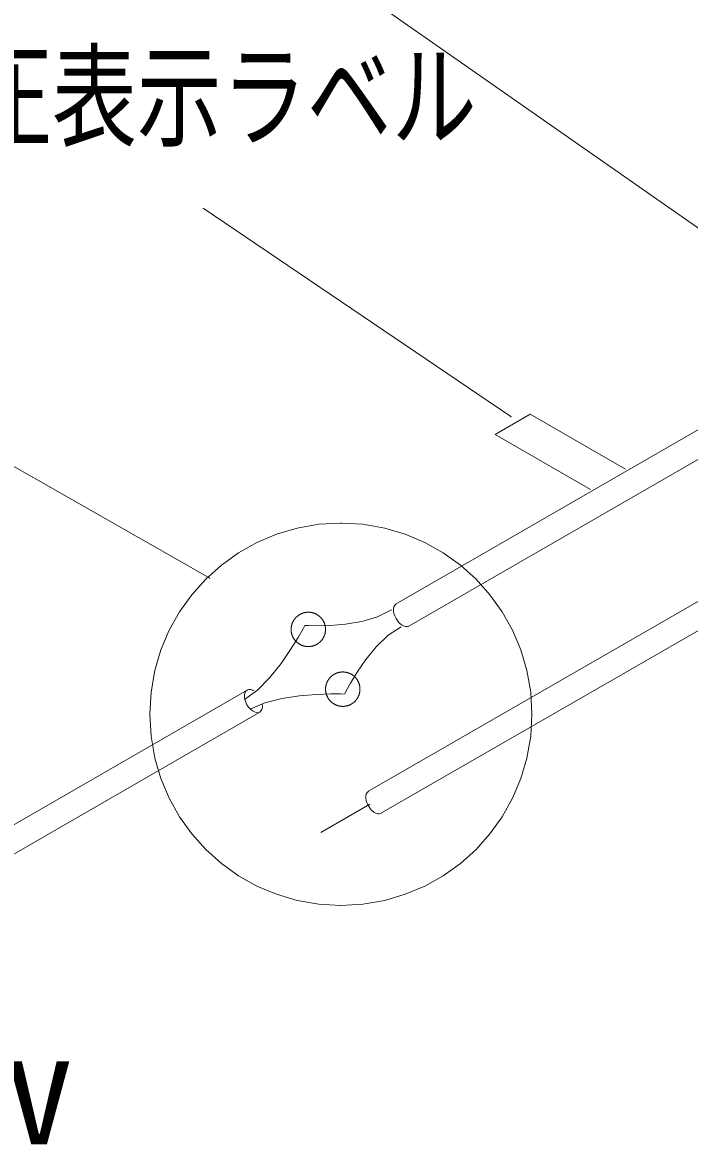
# Model space of a CAD drawing. Units: millimetres on the paper. Extents: x -305 to 305, y -152 to 152.
# Drawn here: x -224.52 to -205.21, y 41.99 to 74.73 of the extents above; entities that cross this region are included whole.
import ezdxf
from ezdxf.enums import TextEntityAlignment as Align

# ---------------------------------------------------------------- set-up
doc = ezdxf.new("R2010")
doc.units = ezdxf.units.MM
doc.layers.add('0-0_PV', color=7, linetype='Continuous', lineweight=9)
doc.styles.add('ＭＳ ゴシック', font='')
doc.styles.get('ＭＳ ゴシック').set_extended_font_data('MS Gothic')

msp = doc.modelspace()

# ---------------------------------------------------------------- linework, layer by layer
at = {"layer": '0-0_PV'}
for p, q in [((-200.558, 65.703), (-223.597, 81.804)), ((-190.523, 71.273), (-213.7, 57.901)), ((-213.331, 57.26), (-189.716, 70.869)), ((-210.374, 63.32), (-219.29, 69.353)), ((-185.865, 68.944), (-214.522, 52.473)), ((-214.129, 51.85), (-185.089, 68.555)), ((-219.101, 58.641), (-232.362, 66.2)), ((-218.019, 55.407), (-227.575, 49.89)), ((-217.651, 54.767), (-227.214, 49.246)), ((-215.882, 51.282), (-214.459, 52.106))]:
    msp.add_line(p, q, dxfattribs=at)
for points in [[(-207.055, 61.802), (-209.814, 63.394), (-210.831, 62.808), (-208.073, 61.214)], [(-215.3, 60.241), (-215.939, 60.204), (-216.57, 60.094), (-217.164, 59.919), (-217.735, 59.678), (-218.267, 59.38), (-218.763, 59.025), (-219.215, 58.619), (-219.62, 58.167), (-219.975, 57.672), (-220.273, 57.14), (-220.514, 56.569), (-220.69, 55.975), (-220.799, 55.344), (-220.836, 54.706)], [(-209.766, 54.706), (-209.802, 55.344), (-209.912, 55.975), (-210.087, 56.569), (-210.329, 57.14), (-210.627, 57.672), (-210.982, 58.167), (-211.387, 58.619), (-211.839, 59.025), (-212.335, 59.38), (-212.867, 59.678), (-213.437, 59.919), (-214.032, 60.094), (-214.662, 60.204), (-215.3, 60.241)], [(-216.204, 57.657), (-216.212, 57.658), (-216.22, 57.658), (-216.228, 57.658), (-216.236, 57.659), (-216.243, 57.659), (-216.243, 57.659), (-216.251, 57.659), (-216.259, 57.658), (-216.267, 57.658), (-216.275, 57.658), (-216.282, 57.657), (-216.29, 57.656), (-216.298, 57.656), (-216.306, 57.655), (-216.314, 57.654), (-216.321, 57.653), (-216.329, 57.651), (-216.337, 57.65), (-216.344, 57.648), (-216.352, 57.647), (-216.36, 57.645), (-216.367, 57.643), (-216.375, 57.641), (-216.382, 57.639), (-216.39, 57.637), (-216.397, 57.635), (-216.405, 57.632), (-216.412, 57.63), (-216.419, 57.627), (-216.427, 57.624), (-216.434, 57.621), (-216.441, 57.618), (-216.448, 57.615), (-216.455, 57.612), (-216.462, 57.608), (-216.469, 57.605), (-216.476, 57.601), (-216.483, 57.598), (-216.49, 57.594)], [(-213.837, 57.724), (-214.236, 57.522), (-214.694, 57.389), (-215.166, 57.312), (-215.61, 57.277), (-215.982, 57.269), (-216.237, 57.274), (-216.332, 57.279)], [(-215.926, 57.545), (-215.932, 57.55), (-215.939, 57.555), (-215.945, 57.559), (-215.951, 57.564), (-215.957, 57.569), (-215.964, 57.573), (-215.97, 57.577), (-215.977, 57.582), (-215.984, 57.586), (-215.99, 57.59), (-215.997, 57.594), (-216.004, 57.597), (-216.011, 57.601), (-216.018, 57.605), (-216.025, 57.608), (-216.032, 57.612), (-216.039, 57.615), (-216.046, 57.618), (-216.053, 57.621), (-216.06, 57.624), (-216.068, 57.627), (-216.075, 57.629), (-216.082, 57.632), (-216.09, 57.635), (-216.097, 57.637), (-216.105, 57.639), (-216.112, 57.641), (-216.12, 57.643), (-216.127, 57.645), (-216.135, 57.647), (-216.143, 57.648), (-216.15, 57.65), (-216.158, 57.651), (-216.166, 57.653), (-216.173, 57.654), (-216.181, 57.655), (-216.189, 57.656), (-216.197, 57.656), (-216.204, 57.657)], [(-213.7, 57.901), (-213.738, 57.867), (-213.763, 57.82), (-213.775, 57.763), (-213.775, 57.697), (-213.763, 57.625), (-213.738, 57.55), (-213.7, 57.475)], [(-216.694, 57.374), (-216.698, 57.367), (-216.701, 57.36), (-216.704, 57.352), (-216.707, 57.345), (-216.71, 57.338), (-216.712, 57.331), (-216.715, 57.323), (-216.718, 57.316), (-216.72, 57.308), (-216.722, 57.301), (-216.724, 57.293), (-216.726, 57.286), (-216.728, 57.278), (-216.73, 57.271), (-216.732, 57.263), (-216.733, 57.255), (-216.734, 57.248), (-216.736, 57.24), (-216.737, 57.232), (-216.738, 57.224), (-216.739, 57.217), (-216.74, 57.209), (-216.74, 57.201), (-216.741, 57.193), (-216.741, 57.185), (-216.742, 57.178), (-216.742, 57.17), (-216.742, 57.162), (-216.742, 57.162), (-216.742, 57.154), (-216.742, 57.146), (-216.741, 57.139), (-216.741, 57.131), (-216.74, 57.123), (-216.74, 57.115), (-216.739, 57.107), (-216.738, 57.1), (-216.737, 57.092), (-216.736, 57.084)], [(-216.49, 57.594), (-216.497, 57.59), (-216.504, 57.586), (-216.51, 57.582), (-216.517, 57.577), (-216.523, 57.573), (-216.53, 57.569), (-216.536, 57.564), (-216.542, 57.559), (-216.549, 57.555), (-216.555, 57.55), (-216.561, 57.545), (-216.567, 57.54), (-216.573, 57.535), (-216.579, 57.53), (-216.584, 57.524), (-216.59, 57.519), (-216.596, 57.514), (-216.601, 57.508), (-216.606, 57.502), (-216.612, 57.497), (-216.617, 57.491), (-216.622, 57.485), (-216.627, 57.479), (-216.632, 57.473), (-216.637, 57.467), (-216.642, 57.461), (-216.646, 57.454), (-216.651, 57.448), (-216.655, 57.442), (-216.66, 57.435), (-216.664, 57.429), (-216.668, 57.422), (-216.672, 57.415), (-216.676, 57.408), (-216.68, 57.402), (-216.684, 57.395), (-216.687, 57.388), (-216.691, 57.381), (-216.694, 57.374)], [(-215.763, 57.293), (-215.765, 57.301), (-215.767, 57.308), (-215.77, 57.316), (-215.772, 57.323), (-215.775, 57.331), (-215.778, 57.338), (-215.78, 57.345), (-215.783, 57.352), (-215.786, 57.36), (-215.79, 57.367), (-215.793, 57.374), (-215.796, 57.381), (-215.8, 57.388), (-215.803, 57.395), (-215.807, 57.402), (-215.811, 57.408), (-215.815, 57.415), (-215.819, 57.422), (-215.823, 57.428), (-215.827, 57.435), (-215.832, 57.441), (-215.836, 57.448), (-215.841, 57.454), (-215.845, 57.46), (-215.85, 57.467), (-215.855, 57.473), (-215.86, 57.479), (-215.865, 57.485), (-215.87, 57.491), (-215.875, 57.496), (-215.881, 57.502), (-215.886, 57.508), (-215.892, 57.513), (-215.897, 57.519), (-215.903, 57.524), (-215.909, 57.53), (-215.914, 57.535), (-215.92, 57.54), (-215.926, 57.545)], [(-215.775, 56.993), (-215.772, 57.001), (-215.77, 57.008), (-215.767, 57.016), (-215.765, 57.023), (-215.763, 57.031), (-215.761, 57.038), (-215.759, 57.046), (-215.757, 57.053), (-215.756, 57.061), (-215.754, 57.069), (-215.753, 57.076), (-215.752, 57.084), (-215.75, 57.092), (-215.749, 57.1), (-215.749, 57.107), (-215.748, 57.115), (-215.747, 57.123), (-215.747, 57.131), (-215.746, 57.139), (-215.746, 57.146), (-215.746, 57.154), (-215.746, 57.162), (-215.746, 57.17), (-215.746, 57.178), (-215.746, 57.185), (-215.747, 57.193), (-215.747, 57.201), (-215.748, 57.209), (-215.749, 57.217), (-215.749, 57.224), (-215.75, 57.232), (-215.752, 57.24), (-215.753, 57.248), (-215.754, 57.255), (-215.756, 57.263), (-215.757, 57.271), (-215.759, 57.278), (-215.761, 57.286), (-215.763, 57.293)], [(-213.7, 57.475), (-213.653, 57.404), (-213.6, 57.344), (-213.544, 57.297), (-213.487, 57.264), (-213.431, 57.246), (-213.379, 57.244), (-213.331, 57.26)], [(-218.088, 55.134), (-217.715, 55.401), (-217.359, 55.765), (-217.034, 56.174), (-216.756, 56.579), (-216.538, 56.93), (-216.397, 57.177), (-216.347, 57.271)], [(-216.736, 57.084), (-216.735, 57.076), (-216.733, 57.069), (-216.732, 57.061), (-216.73, 57.053), (-216.728, 57.046), (-216.726, 57.038), (-216.724, 57.031), (-216.722, 57.023), (-216.72, 57.016), (-216.718, 57.008), (-216.715, 57.001), (-216.713, 56.993), (-216.71, 56.986), (-216.707, 56.979), (-216.704, 56.971), (-216.701, 56.964), (-216.698, 56.957), (-216.695, 56.95), (-216.691, 56.943), (-216.688, 56.936), (-216.684, 56.929), (-216.68, 56.922), (-216.676, 56.915), (-216.673, 56.908), (-216.668, 56.902), (-216.664, 56.895), (-216.66, 56.889), (-216.656, 56.882), (-216.651, 56.876), (-216.647, 56.869), (-216.642, 56.863), (-216.637, 56.857), (-216.632, 56.851), (-216.627, 56.845), (-216.622, 56.839), (-216.617, 56.833), (-216.612, 56.827), (-216.607, 56.821), (-216.601, 56.816)], [(-215.957, 56.755), (-215.951, 56.759), (-215.944, 56.764), (-215.938, 56.769), (-215.932, 56.774), (-215.926, 56.779), (-215.92, 56.784), (-215.914, 56.789), (-215.908, 56.794), (-215.903, 56.799), (-215.897, 56.805), (-215.891, 56.81), (-215.886, 56.816), (-215.88, 56.821), (-215.875, 56.827), (-215.87, 56.833), (-215.865, 56.839), (-215.86, 56.845), (-215.855, 56.851), (-215.85, 56.857), (-215.845, 56.863), (-215.841, 56.869), (-215.836, 56.876), (-215.832, 56.882), (-215.827, 56.889), (-215.823, 56.895), (-215.819, 56.902), (-215.815, 56.909), (-215.811, 56.915), (-215.807, 56.922), (-215.803, 56.929), (-215.8, 56.936), (-215.796, 56.943), (-215.793, 56.95), (-215.79, 56.957), (-215.786, 56.964), (-215.783, 56.971), (-215.78, 56.979), (-215.778, 56.986), (-215.775, 56.993)], [(-213.556, 57.235), (-213.931, 56.991), (-214.274, 56.661), (-214.577, 56.29), (-214.83, 55.923), (-215.023, 55.605), (-215.146, 55.381), (-215.189, 55.296)], [(-216.601, 56.816), (-216.596, 56.81), (-216.59, 56.804), (-216.585, 56.799), (-216.579, 56.794), (-216.573, 56.789), (-216.567, 56.783), (-216.561, 56.778), (-216.555, 56.773), (-216.549, 56.769), (-216.543, 56.764), (-216.536, 56.759), (-216.53, 56.755), (-216.524, 56.75), (-216.517, 56.746), (-216.51, 56.742), (-216.504, 56.738), (-216.497, 56.733), (-216.49, 56.73), (-216.484, 56.726), (-216.477, 56.722), (-216.47, 56.718), (-216.463, 56.715), (-216.456, 56.712), (-216.449, 56.708), (-216.441, 56.705), (-216.434, 56.702), (-216.427, 56.699), (-216.42, 56.696), (-216.412, 56.694), (-216.405, 56.691), (-216.397, 56.689), (-216.39, 56.686), (-216.382, 56.684), (-216.375, 56.682), (-216.367, 56.68), (-216.36, 56.678), (-216.352, 56.676), (-216.344, 56.675), (-216.337, 56.673)], [(-216.337, 56.673), (-216.329, 56.672), (-216.321, 56.67), (-216.314, 56.669), (-216.306, 56.668), (-216.298, 56.667), (-216.29, 56.667), (-216.282, 56.666), (-216.275, 56.665), (-216.267, 56.665), (-216.259, 56.665), (-216.251, 56.664), (-216.243, 56.664)], [(-216.243, 56.664), (-216.236, 56.664), (-216.228, 56.665), (-216.22, 56.665), (-216.212, 56.665), (-216.204, 56.666), (-216.197, 56.667), (-216.189, 56.667), (-216.181, 56.668), (-216.173, 56.669), (-216.166, 56.67), (-216.158, 56.672), (-216.15, 56.673), (-216.142, 56.675), (-216.135, 56.676), (-216.127, 56.678), (-216.12, 56.68), (-216.112, 56.682), (-216.104, 56.684), (-216.097, 56.686), (-216.09, 56.689), (-216.082, 56.691), (-216.075, 56.694), (-216.067, 56.696), (-216.06, 56.699), (-216.053, 56.702), (-216.046, 56.705), (-216.039, 56.708), (-216.031, 56.712), (-216.024, 56.715), (-216.017, 56.719), (-216.01, 56.722), (-216.004, 56.726), (-215.997, 56.73), (-215.99, 56.734), (-215.983, 56.738), (-215.977, 56.742), (-215.97, 56.746), (-215.964, 56.75), (-215.957, 56.755)], [(-215.714, 55.602), (-215.712, 55.609), (-215.709, 55.617), (-215.706, 55.624), (-215.703, 55.631), (-215.7, 55.638), (-215.696, 55.645), (-215.693, 55.652), (-215.689, 55.659), (-215.685, 55.666), (-215.682, 55.673), (-215.678, 55.68), (-215.678, 55.68)], [(-215.678, 55.68), (-215.674, 55.686), (-215.67, 55.693), (-215.666, 55.7), (-215.661, 55.706), (-215.657, 55.713), (-215.653, 55.719), (-215.648, 55.726), (-215.643, 55.732), (-215.639, 55.738), (-215.634, 55.744), (-215.629, 55.75), (-215.624, 55.756), (-215.619, 55.762), (-215.613, 55.768), (-215.608, 55.774), (-215.603, 55.779), (-215.597, 55.785), (-215.592, 55.79), (-215.586, 55.796), (-215.58, 55.801), (-215.574, 55.806), (-215.568, 55.811), (-215.562, 55.816), (-215.556, 55.821), (-215.55, 55.826), (-215.544, 55.831), (-215.538, 55.836), (-215.531, 55.84), (-215.525, 55.844), (-215.518, 55.849), (-215.512, 55.853), (-215.505, 55.857), (-215.498, 55.861), (-215.492, 55.865), (-215.485, 55.869), (-215.478, 55.872), (-215.471, 55.876), (-215.464, 55.879), (-215.457, 55.883)], [(-215.457, 55.883), (-215.45, 55.886), (-215.442, 55.889), (-215.435, 55.892), (-215.428, 55.895), (-215.421, 55.898), (-215.413, 55.901), (-215.406, 55.903), (-215.398, 55.906), (-215.391, 55.908), (-215.384, 55.91), (-215.376, 55.912), (-215.368, 55.914), (-215.361, 55.916), (-215.353, 55.918), (-215.346, 55.919), (-215.338, 55.921), (-215.33, 55.922), (-215.322, 55.924), (-215.315, 55.925), (-215.307, 55.926), (-215.299, 55.927), (-215.291, 55.927), (-215.284, 55.928), (-215.276, 55.929), (-215.268, 55.929), (-215.26, 55.929), (-215.252, 55.929), (-215.245, 55.929), (-215.237, 55.929), (-215.229, 55.929), (-215.221, 55.929), (-215.213, 55.928), (-215.205, 55.928), (-215.198, 55.927), (-215.19, 55.926), (-215.182, 55.925), (-215.174, 55.924), (-215.167, 55.923), (-215.159, 55.922)], [(-215.159, 55.922), (-215.151, 55.92), (-215.144, 55.919), (-215.136, 55.917), (-215.128, 55.916), (-215.121, 55.914), (-215.113, 55.912), (-215.106, 55.909), (-215.098, 55.907), (-215.091, 55.905), (-215.083, 55.902), (-215.076, 55.9), (-215.069, 55.897), (-215.061, 55.894), (-215.054, 55.891), (-215.047, 55.888), (-215.04, 55.885), (-215.032, 55.882), (-215.025, 55.878), (-215.018, 55.875), (-215.011, 55.871), (-215.005, 55.868), (-214.998, 55.864), (-214.991, 55.86), (-214.984, 55.856), (-214.978, 55.852), (-214.971, 55.847), (-214.965, 55.843), (-214.958, 55.839), (-214.952, 55.834), (-214.946, 55.829), (-214.939, 55.824), (-214.933, 55.82), (-214.927, 55.815), (-214.921, 55.81), (-214.915, 55.804), (-214.909, 55.799), (-214.904, 55.794), (-214.898, 55.788), (-214.892, 55.783)], [(-214.892, 55.783), (-214.887, 55.777), (-214.881, 55.772), (-214.876, 55.766), (-214.871, 55.76), (-214.866, 55.754), (-214.861, 55.748), (-214.856, 55.742), (-214.851, 55.736), (-214.846, 55.729), (-214.842, 55.723), (-214.837, 55.717), (-214.833, 55.71), (-214.828, 55.704), (-214.824, 55.697), (-214.82, 55.69), (-214.816, 55.684), (-214.812, 55.677), (-214.808, 55.67), (-214.805, 55.663), (-214.801, 55.656), (-214.798, 55.649), (-214.794, 55.642), (-214.791, 55.635), (-214.788, 55.627), (-214.785, 55.62), (-214.782, 55.613), (-214.779, 55.606), (-214.776, 55.598), (-214.774, 55.591), (-214.771, 55.583), (-214.769, 55.576), (-214.767, 55.568), (-214.765, 55.561), (-214.763, 55.553), (-214.761, 55.546), (-214.759, 55.538), (-214.758, 55.53), (-214.756, 55.523), (-214.755, 55.515)], [(-218.019, 55.407), (-218.056, 55.374), (-218.082, 55.327), (-218.094, 55.269), (-218.095, 55.203), (-218.082, 55.131), (-218.058, 55.056), (-218.02, 54.98)], [(-217.826, 55.382), (-217.855, 55.399), (-217.885, 55.411), (-217.914, 55.419), (-217.942, 55.423), (-217.97, 55.423), (-217.995, 55.417), (-218.019, 55.407)], [(-215.728, 55.302), (-215.73, 55.31), (-215.731, 55.318), (-215.733, 55.325), (-215.735, 55.333), (-215.736, 55.34), (-215.738, 55.348), (-215.739, 55.356), (-215.74, 55.364), (-215.741, 55.371), (-215.742, 55.379), (-215.743, 55.387), (-215.743, 55.395), (-215.744, 55.402), (-215.744, 55.41), (-215.745, 55.418), (-215.745, 55.426), (-215.745, 55.434), (-215.745, 55.442), (-215.744, 55.449), (-215.744, 55.457), (-215.744, 55.465), (-215.743, 55.473), (-215.742, 55.481), (-215.742, 55.488), (-215.741, 55.496), (-215.74, 55.504), (-215.738, 55.512), (-215.737, 55.519), (-215.736, 55.527), (-215.734, 55.535), (-215.732, 55.542), (-215.731, 55.55), (-215.729, 55.557), (-215.727, 55.565), (-215.724, 55.572), (-215.722, 55.58), (-215.72, 55.587), (-215.717, 55.595), (-215.714, 55.602)], [(-214.755, 55.515), (-214.754, 55.507), (-214.753, 55.499), (-214.752, 55.491), (-214.751, 55.484), (-214.75, 55.476), (-214.749, 55.468), (-214.749, 55.46), (-214.748, 55.452), (-214.748, 55.445), (-214.748, 55.437), (-214.748, 55.429), (-214.748, 55.421), (-214.748, 55.413), (-214.749, 55.405), (-214.749, 55.397), (-214.75, 55.39), (-214.751, 55.382), (-214.751, 55.374), (-214.752, 55.366), (-214.754, 55.358), (-214.755, 55.351), (-214.756, 55.343), (-214.758, 55.335), (-214.759, 55.328), (-214.761, 55.32), (-214.763, 55.312), (-214.765, 55.305), (-214.767, 55.297), (-214.769, 55.29), (-214.771, 55.282), (-214.774, 55.275), (-214.776, 55.267), (-214.779, 55.26), (-214.782, 55.252), (-214.785, 55.245), (-214.788, 55.238), (-214.791, 55.231), (-214.794, 55.224), (-214.797, 55.216)], [(-217.926, 54.85), (-217.508, 55.038), (-217.015, 55.164), (-216.498, 55.241), (-216.007, 55.28), (-215.594, 55.293), (-215.309, 55.292), (-215.203, 55.289)], [(-217.578, 54.994), (-217.574, 54.951), (-217.575, 54.911), (-217.58, 54.873), (-217.591, 54.84), (-217.606, 54.81), (-217.626, 54.786), (-217.651, 54.767)], [(-215.566, 55.05), (-215.572, 55.055), (-215.578, 55.06), (-215.583, 55.065), (-215.589, 55.07), (-215.595, 55.076), (-215.6, 55.081), (-215.606, 55.087), (-215.611, 55.093), (-215.617, 55.098), (-215.622, 55.104), (-215.627, 55.11), (-215.632, 55.116), (-215.637, 55.122), (-215.642, 55.128), (-215.646, 55.135), (-215.651, 55.141), (-215.655, 55.147), (-215.66, 55.154), (-215.664, 55.16), (-215.668, 55.167), (-215.672, 55.173), (-215.676, 55.18), (-215.68, 55.187), (-215.684, 55.194), (-215.688, 55.201), (-215.691, 55.208), (-215.695, 55.215), (-215.698, 55.222), (-215.701, 55.229), (-215.705, 55.236), (-215.708, 55.243), (-215.71, 55.25), (-215.713, 55.258), (-215.716, 55.265), (-215.718, 55.272), (-215.721, 55.28), (-215.723, 55.287), (-215.725, 55.295), (-215.728, 55.302)], [(-215.296, 54.936), (-215.304, 54.937), (-215.311, 54.938), (-215.319, 54.939), (-215.327, 54.94), (-215.335, 54.942), (-215.342, 54.943), (-215.35, 54.945), (-215.358, 54.946), (-215.365, 54.948), (-215.373, 54.95), (-215.38, 54.952), (-215.388, 54.954), (-215.395, 54.957), (-215.403, 54.959), (-215.41, 54.962), (-215.417, 54.964), (-215.425, 54.967), (-215.432, 54.97), (-215.439, 54.973), (-215.446, 54.976), (-215.454, 54.979), (-215.461, 54.983), (-215.468, 54.986), (-215.475, 54.99), (-215.482, 54.993), (-215.488, 54.997), (-215.495, 55.001), (-215.495, 55.001), (-215.502, 55.005), (-215.509, 55.009), (-215.515, 55.013), (-215.522, 55.017), (-215.528, 55.022), (-215.535, 55.026), (-215.541, 55.031), (-215.547, 55.035), (-215.554, 55.04), (-215.56, 55.045), (-215.566, 55.05)], [(-215.002, 54.997), (-215.009, 54.993), (-215.016, 54.99), (-215.023, 54.986), (-215.03, 54.983), (-215.037, 54.979), (-215.044, 54.976), (-215.051, 54.973), (-215.058, 54.97), (-215.066, 54.967), (-215.073, 54.964), (-215.08, 54.962), (-215.088, 54.959), (-215.095, 54.957), (-215.103, 54.955), (-215.11, 54.952), (-215.118, 54.95), (-215.125, 54.948), (-215.133, 54.947), (-215.141, 54.945), (-215.148, 54.943), (-215.156, 54.942), (-215.164, 54.94), (-215.171, 54.939), (-215.179, 54.938), (-215.187, 54.937), (-215.195, 54.936), (-215.202, 54.936), (-215.21, 54.935), (-215.218, 54.934), (-215.226, 54.934), (-215.234, 54.934), (-215.241, 54.934), (-215.249, 54.934), (-215.257, 54.934), (-215.265, 54.934), (-215.273, 54.934), (-215.28, 54.935), (-215.288, 54.936), (-215.296, 54.936)], [(-214.797, 55.216), (-214.801, 55.209), (-214.804, 55.202), (-214.808, 55.196), (-214.812, 55.189), (-214.816, 55.182), (-214.82, 55.175), (-214.824, 55.168), (-214.828, 55.162), (-214.832, 55.155), (-214.836, 55.149), (-214.841, 55.142), (-214.845, 55.136), (-214.85, 55.13), (-214.855, 55.123), (-214.86, 55.117), (-214.865, 55.111), (-214.87, 55.105), (-214.875, 55.099), (-214.88, 55.094), (-214.885, 55.088), (-214.891, 55.082), (-214.896, 55.077), (-214.902, 55.071), (-214.908, 55.066), (-214.913, 55.061), (-214.919, 55.055), (-214.925, 55.05), (-214.931, 55.045), (-214.937, 55.04), (-214.943, 55.036), (-214.95, 55.031), (-214.956, 55.026), (-214.962, 55.022), (-214.969, 55.017), (-214.975, 55.013), (-214.982, 55.009), (-214.989, 55.005), (-214.995, 55.001), (-215.002, 54.997)], [(-220.836, 54.706), (-220.799, 54.068), (-220.69, 53.437), (-220.514, 52.843), (-220.273, 52.272), (-219.975, 51.74), (-219.62, 51.244), (-219.215, 50.793), (-218.763, 50.387), (-218.267, 50.032), (-217.735, 49.734), (-217.164, 49.493), (-216.57, 49.318), (-215.939, 49.208), (-215.3, 49.172)], [(-218.02, 54.98), (-217.973, 54.91), (-217.92, 54.85), (-217.864, 54.804), (-217.807, 54.771), (-217.751, 54.753), (-217.698, 54.751), (-217.651, 54.767)], [(-215.3, 49.172), (-214.662, 49.208), (-214.032, 49.318), (-213.437, 49.493), (-212.867, 49.734), (-212.335, 50.032), (-211.839, 50.387), (-211.387, 50.793), (-210.982, 51.244), (-210.627, 51.74), (-210.329, 52.272), (-210.087, 52.843), (-209.912, 53.437), (-209.802, 54.068), (-209.766, 54.706)], [(-214.502, 52.474), (-214.54, 52.442), (-214.565, 52.396), (-214.578, 52.339), (-214.578, 52.273), (-214.565, 52.201), (-214.54, 52.126), (-214.502, 52.05)], [(-214.502, 52.05), (-214.455, 51.98), (-214.403, 51.92), (-214.347, 51.873), (-214.29, 51.84), (-214.234, 51.821), (-214.18, 51.819), (-214.133, 51.835)]]:
    msp.add_lwpolyline(points, dxfattribs=at)
for centre, radius, start, end in [((-219.29, 69.353), 0.0009, 55.9179, 235.9178), ((-210.374, 63.32), 0.0009, 235.9178, 55.9179), ((-207.055, 61.802), 0.0009, 240.0182, 60.0182), ((-208.073, 61.214), 0.0009, 239.9824, 59.9824), ((-215.3, 60.241), 0.003, 86.7209, 266.7209), ((-215.3, 60.241), 0.003, 273.2766, 93.2766), ((-219.101, 58.641), 0.0009, 240.3137, 60.3137), ((-213.837, 57.724), 0.0009, 296.8999, 116.8999), ((-213.7, 57.901), 0.0009, 311.8356, 131.8356), ((-213.7, 57.901), 0.0009, 119.9845, 299.9845), ((-213.7, 57.475), 0.0009, 33.5676, 213.5676), ((-213.7, 57.475), 0.0009, 206.4066, 26.4065), ((-216.347, 57.271), 0.0009, 331.6517, 151.6517), ((-216.332, 57.279), 0.0009, 86.9906, 266.9906), ((-213.556, 57.235), 0.0009, 303.0953, 123.0953), ((-213.331, 57.26), 0.0009, 119.9531, 299.9531), ((-213.331, 57.26), 0.0009, 288.6841, 108.6841), ((-218.019, 55.407), 0.0009, 113.2831, 293.2831), ((-218.019, 55.407), 0.0009, 311.6288, 131.6288), ((-218.019, 55.407), 0.0009, 300.0008, 120.0008), ((-217.826, 55.382), 0.0009, 240.6249, 60.6249), ((-218.088, 55.134), 0.0009, 125.6677, 305.6677), ((-217.578, 54.994), 0.0009, 5.495, 185.495), ((-215.203, 55.289), 0.0009, 268.4177, 88.4177), ((-215.189, 55.296), 0.0009, 153.0102, 333.0102), ((-220.836, 54.706), 0.003, 3.2761, 183.2761), ((-220.836, 54.706), 0.003, 176.7227, 356.7227), ((-218.02, 54.98), 0.0009, 33.851, 213.851), ((-218.02, 54.98), 0.0009, 206.0832, 26.0832), ((-217.926, 54.85), 0.0009, 114.2044, 294.2044), ((-217.651, 54.767), 0.0009, 127.0499, 307.0499), ((-217.651, 54.767), 0.0009, 288.9631, 108.9631), ((-217.651, 54.767), 0.0009, 300.002, 120.002), ((-209.766, 54.706), 0.003, 356.7219, 176.7219), ((-209.766, 54.706), 0.003, 183.2792, 3.2792), ((-214.522, 52.473), 0.0009, 119.888, 299.888), ((-214.502, 52.474), 0.0009, 310.7107, 130.7107), ((-214.502, 52.05), 0.0009, 33.6592, 213.6592), ((-214.502, 52.05), 0.0009, 206.4328, 26.4328), ((-214.459, 52.106), 0.0009, 300.0563, 120.0563), ((-214.133, 51.835), 0.0009, 287.9531, 107.9531), ((-214.129, 51.85), 0.0009, 119.9102, 299.9102), ((-215.882, 51.282), 0.0009, 120.0563, 300.0563), ((-215.3, 49.172), 0.003, 93.2778, 273.2778), ((-215.3, 49.172), 0.003, 266.7247, 86.7247)]:
    msp.add_arc(centre, radius, start, end, dxfattribs=at)

# ---------------------------------------------------------------- texts
at = {"layer": '0-0_PV', "style": 'ＭＳ ゴシック'}
for s, width, p in [('電源電圧表示ラベル', 0.75, (-233.511, 70.671)), ('電源AC200V', 1.2, (-242.713, 41.535))]:
    msp.add_text(s, height=2.405, dxfattribs=dict(at, width=width)).set_placement(p, align=Align.BOTTOM_LEFT)

doc.saveas('drawing.dxf')
